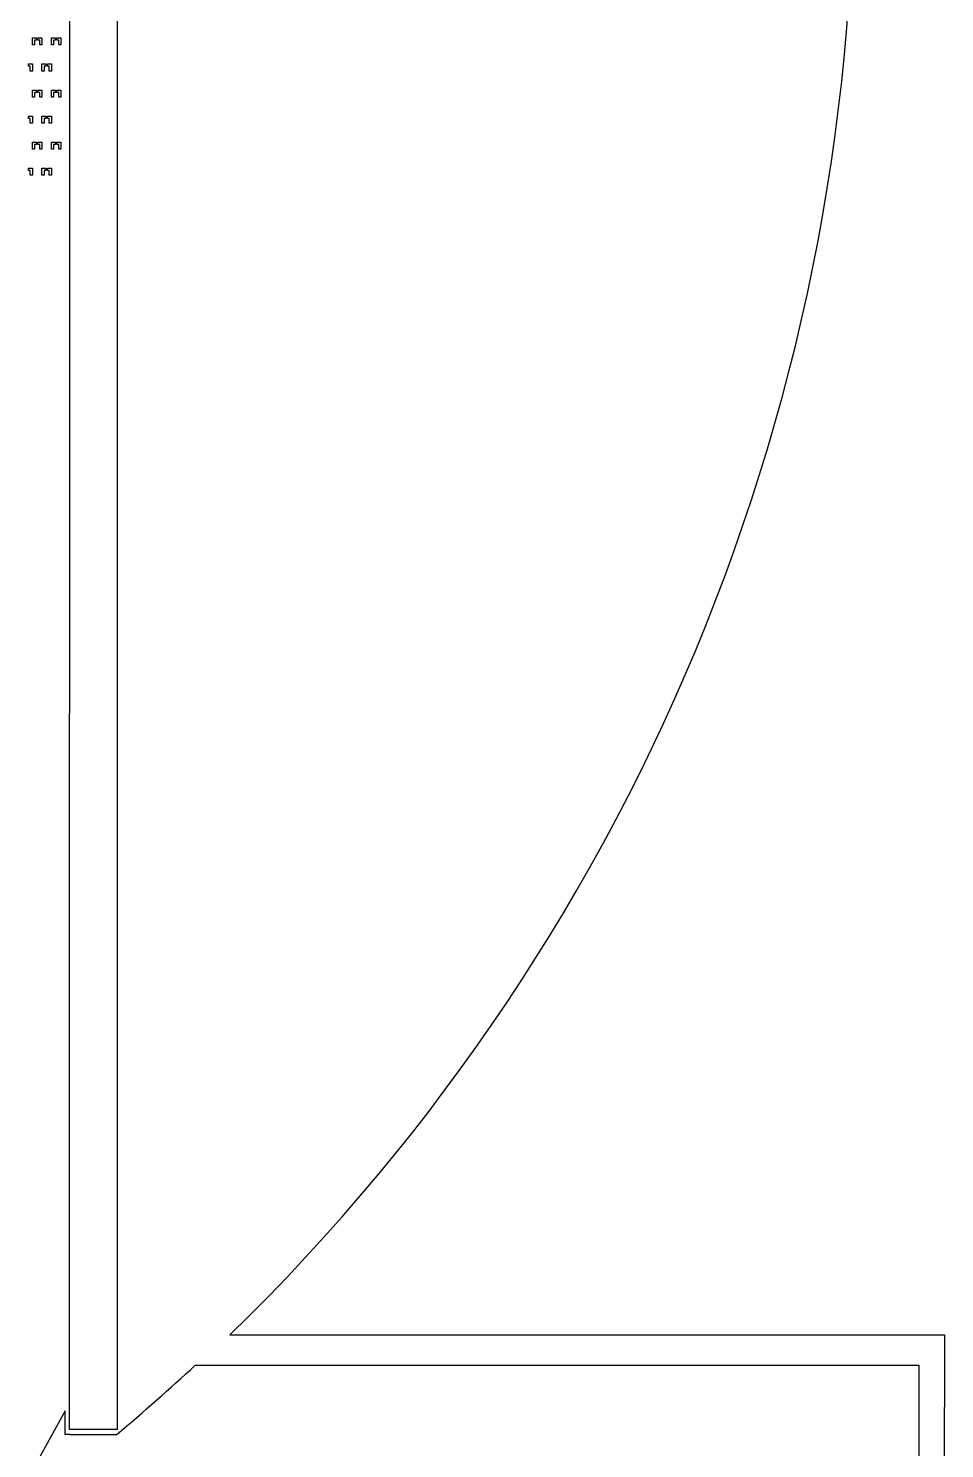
# Model space of a CAD drawing. Header units: millimetres. Extents: x 2102 to 86502, y 1818 to 64568.
# Drawn here: x 71775 to 73709, y 45941 to 48938 of the extents above; entities that cross this region are included whole.
import ezdxf

# ---------------------------------------------------------------- set-up
doc = ezdxf.new("R2010")
doc.units = ezdxf.units.MM
doc.layers.add('Layer-2', color=3, linetype='Continuous')

msp = doc.modelspace()

# ---------------------------------------------------------------- linework, layer by layer
at = {"layer": 'Layer-2'}
for p, q in [((71862.3, 45981.5), (71863.3, 52611.5)), ((71962.3, 52611.5), (71962.3, 45981.5)), ((71783.7, 48903.3), (71783.7, 48918.3)), ((71783.7, 48918.3), (71792.2, 48918.3)), ((71792.2, 48913.3), (71788.2, 48913.3)), ((71788.2, 48913.3), (71788.2, 48903.3)), ((71792.2, 48918.3), (71792.2, 48913.3)), ((71795.2, 48913.3), (71795.2, 48918.3)), ((71795.2, 48918.3), (71803.7, 48918.3)), ((71799.2, 48913.3), (71795.2, 48913.3)), ((71799.2, 48903.3), (71799.2, 48913.3)), ((71803.7, 48918.3), (71803.7, 48903.3)), ((71823.7, 48903.3), (71823.7, 48918.3)), ((71823.7, 48918.3), (71832.2, 48918.3)), ((71832.2, 48913.3), (71828.2, 48913.3)), ((71828.2, 48913.3), (71828.2, 48903.3)), ((71832.2, 48918.3), (71832.2, 48913.3)), ((71835.2, 48913.3), (71835.2, 48918.3)), ((71835.2, 48918.3), (71843.7, 48918.3)), ((71839.2, 48913.3), (71835.2, 48913.3)), ((71839.2, 48903.3), (71839.2, 48913.3)), ((71843.7, 48918.3), (71843.7, 48903.3)), ((71788.2, 48903.3), (71783.7, 48903.3)), ((71803.7, 48903.3), (71799.2, 48903.3)), ((71828.2, 48903.3), (71823.7, 48903.3)), ((71843.7, 48903.3), (71839.2, 48903.3)), ((71775.2, 48858.3), (71775.2, 48863.3)), ((71775.2, 48863.3), (71783.7, 48863.3)), ((71779.2, 48858.3), (71775.2, 48858.3)), ((71779.2, 48848.3), (71779.2, 48858.3)), ((71783.7, 48848.3), (71779.2, 48848.3)), ((71783.7, 48863.3), (71783.7, 48848.3)), ((71803.7, 48848.3), (71803.7, 48863.3)), ((71803.7, 48863.3), (71812.2, 48863.3)), ((71808.2, 48848.3), (71803.7, 48848.3)), ((71812.2, 48858.3), (71808.2, 48858.3)), ((71808.2, 48858.3), (71808.2, 48848.3)), ((71812.2, 48863.3), (71812.2, 48858.3)), ((71815.2, 48858.3), (71815.2, 48863.3)), ((71815.2, 48863.3), (71823.7, 48863.3)), ((71819.2, 48858.3), (71815.2, 48858.3)), ((71819.2, 48848.3), (71819.2, 48858.3)), ((71823.7, 48848.3), (71819.2, 48848.3)), ((71823.7, 48863.3), (71823.7, 48848.3)), ((71783.7, 48793.3), (71783.7, 48808.3)), ((71783.7, 48808.3), (71792.2, 48808.3)), ((71788.2, 48793.3), (71783.7, 48793.3)), ((71792.2, 48803.3), (71788.2, 48803.3)), ((71788.2, 48803.3), (71788.2, 48793.3)), ((71792.2, 48808.3), (71792.2, 48803.3)), ((71795.2, 48803.3), (71795.2, 48808.3)), ((71795.2, 48808.3), (71803.7, 48808.3)), ((71799.2, 48803.3), (71795.2, 48803.3)), ((71799.2, 48793.3), (71799.2, 48803.3)), ((71803.7, 48793.3), (71799.2, 48793.3)), ((71803.7, 48808.3), (71803.7, 48793.3)), ((71823.7, 48793.3), (71823.7, 48808.3)), ((71823.7, 48808.3), (71832.2, 48808.3)), ((71828.2, 48793.3), (71823.7, 48793.3)), ((71832.2, 48803.3), (71828.2, 48803.3)), ((71828.2, 48803.3), (71828.2, 48793.3)), ((71832.2, 48808.3), (71832.2, 48803.3)), ((71835.2, 48803.3), (71835.2, 48808.3)), ((71835.2, 48808.3), (71843.7, 48808.3)), ((71839.2, 48803.3), (71835.2, 48803.3)), ((71839.2, 48793.3), (71839.2, 48803.3)), ((71843.7, 48793.3), (71839.2, 48793.3)), ((71843.7, 48808.3), (71843.7, 48793.3)), ((71775.2, 48748.3), (71775.2, 48753.3)), ((71775.2, 48753.3), (71783.7, 48753.3)), ((71779.2, 48748.3), (71775.2, 48748.3)), ((71779.2, 48738.3), (71779.2, 48748.3)), ((71783.7, 48738.3), (71779.2, 48738.3)), ((71783.7, 48753.3), (71783.7, 48738.3)), ((71803.7, 48738.3), (71803.7, 48753.3)), ((71803.7, 48753.3), (71812.2, 48753.3)), ((71808.2, 48738.3), (71803.7, 48738.3)), ((71812.2, 48748.3), (71808.2, 48748.3)), ((71808.2, 48748.3), (71808.2, 48738.3)), ((71812.2, 48753.3), (71812.2, 48748.3)), ((71815.2, 48748.3), (71815.2, 48753.3)), ((71815.2, 48753.3), (71823.7, 48753.3)), ((71819.2, 48748.3), (71815.2, 48748.3)), ((71819.2, 48738.3), (71819.2, 48748.3)), ((71823.7, 48738.3), (71819.2, 48738.3)), ((71823.7, 48753.3), (71823.7, 48738.3)), ((71783.7, 48683.3), (71783.7, 48698.3)), ((71783.7, 48698.3), (71792.2, 48698.3)), ((71788.2, 48683.3), (71783.7, 48683.3)), ((71792.2, 48693.3), (71788.2, 48693.3)), ((71788.2, 48693.3), (71788.2, 48683.3)), ((71792.2, 48698.3), (71792.2, 48693.3)), ((71795.2, 48693.3), (71795.2, 48698.3)), ((71795.2, 48698.3), (71803.7, 48698.3)), ((71799.2, 48693.3), (71795.2, 48693.3)), ((71799.2, 48683.3), (71799.2, 48693.3)), ((71803.7, 48683.3), (71799.2, 48683.3)), ((71803.7, 48698.3), (71803.7, 48683.3)), ((71823.7, 48683.3), (71823.7, 48698.3)), ((71823.7, 48698.3), (71832.2, 48698.3)), ((71828.2, 48683.3), (71823.7, 48683.3)), ((71832.2, 48693.3), (71828.2, 48693.3)), ((71828.2, 48693.3), (71828.2, 48683.3)), ((71832.2, 48698.3), (71832.2, 48693.3)), ((71835.2, 48693.3), (71835.2, 48698.3)), ((71835.2, 48698.3), (71843.7, 48698.3)), ((71839.2, 48693.3), (71835.2, 48693.3)), ((71839.2, 48683.3), (71839.2, 48693.3)), ((71843.7, 48683.3), (71839.2, 48683.3)), ((71843.7, 48698.3), (71843.7, 48683.3)), ((71775.2, 48638.3), (71775.2, 48643.3)), ((71775.2, 48643.3), (71783.7, 48643.3)), ((71783.7, 48643.3), (71783.7, 48628.3)), ((71803.7, 48628.3), (71803.7, 48643.3)), ((71803.7, 48643.3), (71812.2, 48643.3)), ((71812.2, 48643.3), (71812.2, 48638.3)), ((71815.2, 48638.3), (71815.2, 48643.3)), ((71815.2, 48643.3), (71823.7, 48643.3)), ((71823.7, 48643.3), (71823.7, 48628.3)), ((71779.2, 48638.3), (71775.2, 48638.3)), ((71779.2, 48628.3), (71779.2, 48638.3)), ((71783.7, 48628.3), (71779.2, 48628.3)), ((71808.2, 48628.3), (71803.7, 48628.3)), ((71812.2, 48638.3), (71808.2, 48638.3)), ((71808.2, 48638.3), (71808.2, 48628.3)), ((71819.2, 48638.3), (71815.2, 48638.3)), ((71819.2, 48628.3), (71819.2, 48638.3)), ((71823.7, 48628.3), (71819.2, 48628.3)), ((72200.4, 46181.7), (73709.1, 46181.7)), ((73709.1, 46181.7), (73691.4, 38435.4)), ((72127.4, 46117.3), (73654.8, 46117.3)), ((73654.8, 46117.3), (73654.8, 38480.8)), ((71852.9, 46021), (71792.1, 45911.5)), ((71852.9, 45971.5), (71852.9, 46021)), ((71862.9, 45971.5), (71852.9, 45971.5)), ((71962.3, 45981.5), (71862.3, 45981.5)), ((71862.9, 45971.5), (71961.9, 45971.5))]:
    msp.add_line(p, q, dxfattribs=at)
for centre, radius, start, end in [((69180.2, 49294.1), 4337, 314.1383, 50.1035), ((68991.9, 49508.8), 4618.8, 310.0177, 312.7533)]:
    msp.add_arc(centre, radius, start, end, dxfattribs=at)

doc.saveas('drawing.dxf')
